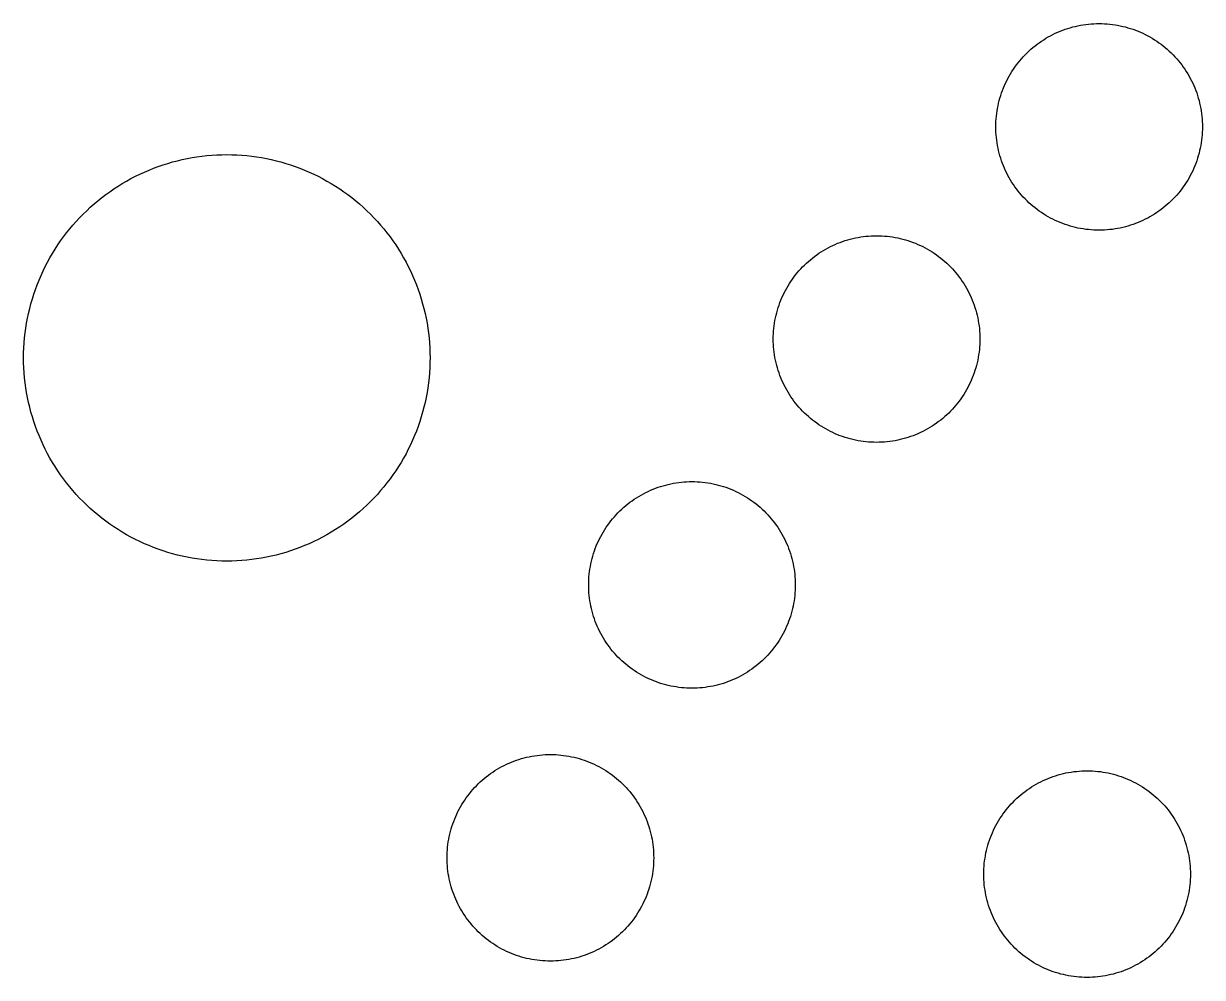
# Model space of a CAD drawing. Extents: x 6 to 66, y 0 to 129.
# Drawn here: x 33.06 to 50.47, y 27.57 to 41.65 of the extents above; entities that cross this region are included whole.
import ezdxf

# ---------------------------------------------------------------- set-up
doc = ezdxf.new("R2010")
doc.units = 0

msp = doc.modelspace()

# ---------------------------------------------------------------- linework, layer by layer
at = {"color": 34, "true_color": 0x008000}
for points in [[(47.41672, 40.12692, 0), (47.417228, 40.16629, 0), (47.418752, 40.205406, 0), (47.421292, 40.244522, 0), (47.424848, 40.283638, 0), (47.42942, 40.322754, 0), (47.435008, 40.361616, 0), (47.441358, 40.400224, 0), (47.448978, 40.438832, 0), (47.457614, 40.477186, 0), (47.467012, 40.515286, 0), (47.477426, 40.553132, 0), (47.488856, 40.590724, 0), (47.501302, 40.628062, 0), (47.514764, 40.664892, 0), (47.528988, 40.701468, 0), (47.544228, 40.737536, 0), (47.560484, 40.77335, 0), (47.577502, 40.808656, 0), (47.595536, 40.843708, 0), (47.614586, 40.877998, 0), (47.634398, 40.912034, 0), (47.654972, 40.945308, 0), (47.676562, 40.978328, 0), (47.698914, 41.010586, 0), (47.722028, 41.042336, 0), (47.745904, 41.073324, 0), (47.770796, 41.103804, 0), (47.796196, 41.133776, 0), (47.822612, 41.162732, 0), (47.849536, 41.19118, 0), (47.877476, 41.21912, 0), (47.905924, 41.246044, 0), (47.93488, 41.27246, 0), (47.964852, 41.29786, 0), (47.995332, 41.322752, 0), (48.02632, 41.346628, 0), (48.05807, 41.369742, 0), (48.090328, 41.392094, 0), (48.123348, 41.413684, 0), (48.156622, 41.434258, 0), (48.190658, 41.45407, 0), (48.224948, 41.47312, 0), (48.26, 41.491154, 0), (48.295306, 41.508172, 0), (48.33112, 41.524428, 0), (48.367188, 41.539668, 0), (48.403764, 41.553892, 0), (48.440594, 41.567354, 0), (48.477932, 41.5798, 0), (48.515524, 41.59123, 0), (48.55337, 41.601644, 0), (48.59147, 41.611042, 0), (48.629824, 41.619678, 0), (48.668432, 41.627298, 0), (48.70704, 41.633648, 0), (48.745902, 41.639236, 0), (48.785018, 41.643808, 0), (48.824134, 41.647364, 0), (48.86325, 41.649904, 0), (48.902366, 41.651428, 0), (48.941736, 41.651936, 0), (48.981106, 41.651428, 0), (49.020222, 41.649904, 0), (49.059338, 41.647364, 0), (49.098454, 41.643808, 0), (49.13757, 41.639236, 0), (49.176432, 41.633648, 0), (49.21504, 41.627298, 0), (49.253648, 41.619678, 0), (49.292002, 41.611042, 0), (49.330102, 41.601644, 0), (49.367948, 41.59123, 0), (49.40554, 41.5798, 0), (49.442878, 41.567354, 0), (49.479708, 41.553892, 0), (49.516284, 41.539668, 0), (49.552352, 41.524428, 0), (49.588166, 41.508172, 0), (49.623472, 41.491154, 0), (49.658524, 41.47312, 0), (49.692814, 41.45407, 0), (49.72685, 41.434258, 0), (49.760124, 41.413684, 0), (49.793144, 41.392094, 0), (49.825402, 41.369742, 0), (49.857152, 41.346628, 0), (49.88814, 41.322752, 0), (49.91862, 41.29786, 0), (49.948592, 41.27246, 0), (49.977548, 41.246044, 0), (50.005996, 41.21912, 0), (50.033936, 41.19118, 0), (50.06086, 41.162732, 0), (50.087276, 41.133776, 0), (50.112676, 41.103804, 0), (50.137568, 41.073324, 0), (50.161444, 41.042336, 0), (50.184558, 41.010586, 0), (50.20691, 40.978328, 0), (50.2285, 40.945308, 0), (50.249074, 40.912034, 0), (50.268886, 40.877998, 0), (50.287936, 40.843708, 0), (50.30597, 40.808656, 0), (50.322988, 40.77335, 0), (50.339244, 40.737536, 0), (50.354484, 40.701468, 0), (50.368708, 40.664892, 0), (50.38217, 40.628062, 0), (50.394616, 40.590724, 0), (50.406046, 40.553132, 0), (50.41646, 40.515286, 0), (50.425858, 40.477186, 0), (50.434494, 40.438832, 0), (50.442114, 40.400224, 0), (50.448464, 40.361616, 0), (50.454052, 40.322754, 0), (50.458624, 40.283638, 0), (50.46218, 40.244522, 0), (50.46472, 40.205406, 0), (50.466244, 40.16629, 0), (50.466752, 40.12692, 0), (50.466244, 40.08755, 0), (50.46472, 40.048434, 0), (50.46218, 40.009318, 0), (50.458624, 39.970202, 0), (50.454052, 39.931086, 0), (50.448464, 39.892224, 0), (50.442114, 39.853616, 0), (50.434494, 39.815008, 0), (50.425858, 39.776654, 0), (50.41646, 39.738554, 0), (50.406046, 39.700708, 0), (50.394616, 39.663116, 0), (50.38217, 39.625778, 0), (50.368708, 39.588948, 0), (50.354484, 39.552372, 0), (50.339244, 39.516304, 0), (50.322988, 39.48049, 0), (50.30597, 39.445184, 0), (50.287936, 39.410132, 0), (50.268886, 39.375842, 0), (50.249074, 39.341806, 0), (50.2285, 39.308532, 0), (50.20691, 39.275512, 0), (50.184558, 39.243254, 0), (50.161444, 39.211504, 0), (50.137568, 39.180516, 0), (50.112676, 39.150036, 0), (50.087276, 39.120064, 0), (50.06086, 39.091108, 0), (50.033936, 39.06266, 0), (50.005996, 39.03472, 0), (49.977548, 39.007796, 0), (49.948592, 38.98138, 0), (49.91862, 38.95598, 0), (49.88814, 38.931088, 0), (49.857152, 38.907212, 0), (49.825402, 38.884098, 0), (49.793144, 38.861746, 0), (49.760124, 38.840156, 0), (49.72685, 38.819582, 0), (49.692814, 38.79977, 0), (49.658524, 38.78072, 0), (49.623472, 38.762686, 0), (49.588166, 38.745668, 0), (49.552352, 38.729412, 0), (49.516284, 38.714172, 0), (49.479708, 38.699948, 0), (49.442878, 38.686486, 0), (49.40554, 38.67404, 0), (49.367948, 38.66261, 0), (49.330102, 38.652196, 0), (49.292002, 38.642798, 0), (49.253648, 38.634162, 0), (49.21504, 38.626542, 0), (49.176432, 38.620192, 0), (49.13757, 38.614604, 0), (49.098454, 38.610032, 0), (49.059338, 38.606476, 0), (49.020222, 38.603936, 0), (48.981106, 38.602412, 0), (48.941736, 38.601904, 0), (48.902366, 38.602412, 0), (48.86325, 38.603936, 0), (48.824134, 38.606476, 0), (48.785018, 38.610032, 0), (48.745902, 38.614604, 0), (48.70704, 38.620192, 0), (48.668432, 38.626542, 0), (48.629824, 38.634162, 0), (48.59147, 38.642798, 0), (48.55337, 38.652196, 0), (48.515524, 38.66261, 0), (48.477932, 38.67404, 0), (48.440594, 38.686486, 0), (48.403764, 38.699948, 0), (48.367188, 38.714172, 0), (48.33112, 38.729412, 0), (48.295306, 38.745668, 0), (48.26, 38.762686, 0), (48.224948, 38.78072, 0), (48.190658, 38.79977, 0), (48.156622, 38.819582, 0), (48.123348, 38.840156, 0), (48.090328, 38.861746, 0), (48.05807, 38.884098, 0), (48.02632, 38.907212, 0), (47.995332, 38.931088, 0), (47.964852, 38.95598, 0), (47.93488, 38.98138, 0), (47.905924, 39.007796, 0), (47.877476, 39.03472, 0), (47.849536, 39.06266, 0), (47.822612, 39.091108, 0), (47.796196, 39.120064, 0), (47.770796, 39.150036, 0), (47.745904, 39.180516, 0), (47.722028, 39.211504, 0), (47.698914, 39.243254, 0), (47.676562, 39.275512, 0), (47.654972, 39.308532, 0), (47.634398, 39.341806, 0), (47.614586, 39.375842, 0), (47.595536, 39.410132, 0), (47.577502, 39.445184, 0), (47.560484, 39.48049, 0), (47.544228, 39.516304, 0), (47.528988, 39.552372, 0), (47.514764, 39.588948, 0), (47.501302, 39.625778, 0), (47.488856, 39.663116, 0), (47.477426, 39.700708, 0), (47.467012, 39.738554, 0), (47.457614, 39.776654, 0), (47.448978, 39.815008, 0), (47.441358, 39.853616, 0), (47.435008, 39.892224, 0), (47.42942, 39.931086, 0), (47.424848, 39.970202, 0), (47.421292, 40.009318, 0), (47.418752, 40.048434, 0), (47.417228, 40.08755, 0), (47.41672, 40.12692, 0)], [(33.063942, 36.717478, 0), (33.064958, 36.791138, 0), (33.067498, 36.864798, 0), (33.07207, 36.938204, 0), (33.07842, 37.01161, 0), (33.086548, 37.084762, 0), (33.096454, 37.15766, 0), (33.108138, 37.230304, 0), (33.1216, 37.302694, 0), (33.13684, 37.37483, 0), (33.153858, 37.446458, 0), (33.172654, 37.517578, 0), (33.193228, 37.588444, 0), (33.215326, 37.658548, 0), (33.239202, 37.728144, 0), (33.264856, 37.797232, 0), (33.292288, 37.865558, 0), (33.321244, 37.933122, 0), (33.351978, 38.000178, 0), (33.384236, 38.066218, 0), (33.418272, 38.13175, 0), (33.453578, 38.196266, 0), (33.490662, 38.259766, 0), (33.52927, 38.322504, 0), (33.569656, 38.384226, 0), (33.611312, 38.444932, 0), (33.654238, 38.504622, 0), (33.698942, 38.563296, 0), (33.744916, 38.6207, 0), (33.792414, 38.677088, 0), (33.841182, 38.732206, 0), (33.89122, 38.786054, 0), (33.942528, 38.838886, 0), (33.99536, 38.890194, 0), (34.049208, 38.940232, 0), (34.104326, 38.989, 0), (34.160714, 39.036498, 0), (34.218118, 39.082472, 0), (34.276792, 39.127176, 0), (34.336482, 39.170102, 0), (34.397188, 39.211758, 0), (34.45891, 39.252144, 0), (34.521648, 39.290752, 0), (34.585148, 39.327836, 0), (34.649664, 39.363142, 0), (34.715196, 39.397178, 0), (34.781236, 39.429436, 0), (34.848292, 39.46017, 0), (34.915856, 39.489126, 0), (34.984182, 39.516558, 0), (35.05327, 39.542212, 0), (35.122866, 39.566088, 0), (35.19297, 39.588186, 0), (35.263836, 39.60876, 0), (35.334956, 39.627556, 0), (35.406584, 39.644574, 0), (35.47872, 39.659814, 0), (35.55111, 39.673276, 0), (35.623754, 39.68496, 0), (35.696652, 39.694866, 0), (35.769804, 39.702994, 0), (35.84321, 39.709344, 0), (35.916616, 39.713916, 0), (35.990276, 39.716456, 0), (36.063936, 39.717472, 0), (36.137596, 39.716456, 0), (36.211256, 39.713916, 0), (36.284662, 39.709344, 0), (36.358068, 39.702994, 0), (36.43122, 39.694866, 0), (36.504118, 39.68496, 0), (36.576762, 39.673276, 0), (36.649152, 39.659814, 0), (36.721288, 39.644574, 0), (36.792916, 39.627556, 0), (36.864036, 39.60876, 0), (36.934902, 39.588186, 0), (37.005006, 39.566088, 0), (37.074602, 39.542212, 0), (37.14369, 39.516558, 0), (37.212016, 39.489126, 0), (37.27958, 39.46017, 0), (37.346636, 39.429436, 0), (37.412676, 39.397178, 0), (37.478208, 39.363142, 0), (37.542724, 39.327836, 0), (37.606224, 39.290752, 0), (37.668962, 39.252144, 0), (37.730684, 39.211758, 0), (37.79139, 39.170102, 0), (37.85108, 39.127176, 0), (37.909754, 39.082472, 0), (37.967158, 39.036498, 0), (38.023546, 38.989, 0), (38.078664, 38.940232, 0), (38.132512, 38.890194, 0), (38.185344, 38.838886, 0), (38.236652, 38.786054, 0), (38.28669, 38.732206, 0), (38.335458, 38.677088, 0), (38.382956, 38.6207, 0), (38.42893, 38.563296, 0), (38.473634, 38.504622, 0), (38.51656, 38.444932, 0), (38.558216, 38.384226, 0), (38.598602, 38.322504, 0), (38.63721, 38.259766, 0), (38.674294, 38.196266, 0), (38.7096, 38.13175, 0), (38.743636, 38.066218, 0), (38.775894, 38.000178, 0), (38.806628, 37.933122, 0), (38.835584, 37.865558, 0), (38.863016, 37.797232, 0), (38.88867, 37.728144, 0), (38.912546, 37.658548, 0), (38.934644, 37.588444, 0), (38.955218, 37.517578, 0), (38.974014, 37.446458, 0), (38.991032, 37.37483, 0), (39.006272, 37.302694, 0), (39.019734, 37.230304, 0), (39.031418, 37.15766, 0), (39.041324, 37.084762, 0), (39.049452, 37.01161, 0), (39.055802, 36.938204, 0), (39.060374, 36.864798, 0), (39.062914, 36.791138, 0), (39.06393, 36.717478, 0), (39.062914, 36.643818, 0), (39.060374, 36.570158, 0), (39.055802, 36.496752, 0), (39.049452, 36.423346, 0), (39.041324, 36.350194, 0), (39.031418, 36.277296, 0), (39.019734, 36.204652, 0), (39.006272, 36.132262, 0), (38.991032, 36.060126, 0), (38.974014, 35.988498, 0), (38.955218, 35.917378, 0), (38.934644, 35.846512, 0), (38.912546, 35.776408, 0), (38.88867, 35.706812, 0), (38.863016, 35.637724, 0), (38.835584, 35.569398, 0), (38.806628, 35.501834, 0), (38.775894, 35.434778, 0), (38.743636, 35.368738, 0), (38.7096, 35.303206, 0), (38.674294, 35.23869, 0), (38.63721, 35.17519, 0), (38.598602, 35.112452, 0), (38.558216, 35.05073, 0), (38.51656, 34.990024, 0), (38.473634, 34.930334, 0), (38.42893, 34.87166, 0), (38.382956, 34.814256, 0), (38.335458, 34.757868, 0), (38.28669, 34.70275, 0), (38.236652, 34.648902, 0), (38.185344, 34.59607, 0), (38.132512, 34.544762, 0), (38.078664, 34.494724, 0), (38.023546, 34.445956, 0), (37.967158, 34.398458, 0), (37.909754, 34.352484, 0), (37.85108, 34.30778, 0), (37.79139, 34.264854, 0), (37.730684, 34.223198, 0), (37.668962, 34.182812, 0), (37.606224, 34.144204, 0), (37.542724, 34.10712, 0), (37.478208, 34.071814, 0), (37.412676, 34.037778, 0), (37.346636, 34.00552, 0), (37.27958, 33.974786, 0), (37.212016, 33.94583, 0), (37.14369, 33.918398, 0), (37.074602, 33.892744, 0), (37.005006, 33.868868, 0), (36.934902, 33.84677, 0), (36.864036, 33.826196, 0), (36.792916, 33.8074, 0), (36.721288, 33.790382, 0), (36.649152, 33.775142, 0), (36.576762, 33.76168, 0), (36.504118, 33.749996, 0), (36.43122, 33.74009, 0), (36.358068, 33.731962, 0), (36.284662, 33.725612, 0), (36.211256, 33.72104, 0), (36.137596, 33.7185, 0), (36.063936, 33.717484, 0), (35.990276, 33.7185, 0), (35.916616, 33.72104, 0), (35.84321, 33.725612, 0), (35.769804, 33.731962, 0), (35.696652, 33.74009, 0), (35.623754, 33.749996, 0), (35.55111, 33.76168, 0), (35.47872, 33.775142, 0), (35.406584, 33.790382, 0), (35.334956, 33.8074, 0), (35.263836, 33.826196, 0), (35.19297, 33.84677, 0), (35.122866, 33.868868, 0), (35.05327, 33.892744, 0), (34.984182, 33.918398, 0), (34.915856, 33.94583, 0), (34.848292, 33.974786, 0), (34.781236, 34.00552, 0), (34.715196, 34.037778, 0), (34.649664, 34.071814, 0), (34.585148, 34.10712, 0), (34.521648, 34.144204, 0), (34.45891, 34.182812, 0), (34.397188, 34.223198, 0), (34.336482, 34.264854, 0), (34.276792, 34.30778, 0), (34.218118, 34.352484, 0), (34.160714, 34.398458, 0), (34.104326, 34.445956, 0), (34.049208, 34.494724, 0), (33.99536, 34.544762, 0), (33.942528, 34.59607, 0), (33.89122, 34.648902, 0), (33.841182, 34.70275, 0), (33.792414, 34.757868, 0), (33.744916, 34.814256, 0), (33.698942, 34.87166, 0), (33.654238, 34.930334, 0), (33.611312, 34.990024, 0), (33.569656, 35.05073, 0), (33.52927, 35.112452, 0), (33.490662, 35.17519, 0), (33.453578, 35.23869, 0), (33.418272, 35.303206, 0), (33.384236, 35.368738, 0), (33.351978, 35.434778, 0), (33.321244, 35.501834, 0), (33.292288, 35.569398, 0), (33.264856, 35.637724, 0), (33.239202, 35.706812, 0), (33.215326, 35.776408, 0), (33.193228, 35.846512, 0), (33.172654, 35.917378, 0), (33.153858, 35.988498, 0), (33.13684, 36.060126, 0), (33.1216, 36.132262, 0), (33.108138, 36.204652, 0), (33.096454, 36.277296, 0), (33.086548, 36.350194, 0), (33.07842, 36.423346, 0), (33.07207, 36.496752, 0), (33.067498, 36.570158, 0), (33.064958, 36.643818, 0), (33.063942, 36.717478, 0)], [(44.131484, 36.995608, 0), (44.131992, 37.034978, 0), (44.133516, 37.074094, 0), (44.136056, 37.11321, 0), (44.139612, 37.152326, 0), (44.144184, 37.191442, 0), (44.149772, 37.230304, 0), (44.156122, 37.268912, 0), (44.163742, 37.30752, 0), (44.172378, 37.345874, 0), (44.181776, 37.383974, 0), (44.19219, 37.42182, 0), (44.20362, 37.459412, 0), (44.216066, 37.49675, 0), (44.229528, 37.53358, 0), (44.243752, 37.570156, 0), (44.258992, 37.606224, 0), (44.275248, 37.642038, 0), (44.292266, 37.677344, 0), (44.3103, 37.712396, 0), (44.32935, 37.746686, 0), (44.349162, 37.780722, 0), (44.369736, 37.813996, 0), (44.391326, 37.847016, 0), (44.413678, 37.879274, 0), (44.436792, 37.911024, 0), (44.460668, 37.942012, 0), (44.48556, 37.972492, 0), (44.51096, 38.002464, 0), (44.537376, 38.03142, 0), (44.5643, 38.059868, 0), (44.59224, 38.087808, 0), (44.620688, 38.114732, 0), (44.649644, 38.141148, 0), (44.679616, 38.166548, 0), (44.710096, 38.19144, 0), (44.741084, 38.215316, 0), (44.772834, 38.23843, 0), (44.805092, 38.260782, 0), (44.838112, 38.282372, 0), (44.871386, 38.302946, 0), (44.905422, 38.322758, 0), (44.939712, 38.341808, 0), (44.974764, 38.359842, 0), (45.01007, 38.37686, 0), (45.045884, 38.393116, 0), (45.081952, 38.408356, 0), (45.118528, 38.42258, 0), (45.155358, 38.436042, 0), (45.192696, 38.448488, 0), (45.230288, 38.459918, 0), (45.268134, 38.470332, 0), (45.306234, 38.47973, 0), (45.344588, 38.488366, 0), (45.383196, 38.495986, 0), (45.421804, 38.502336, 0), (45.460666, 38.507924, 0), (45.499782, 38.512496, 0), (45.538898, 38.516052, 0), (45.578014, 38.518592, 0), (45.61713, 38.520116, 0), (45.6565, 38.520624, 0), (45.69587, 38.520116, 0), (45.734986, 38.518592, 0), (45.774102, 38.516052, 0), (45.813218, 38.512496, 0), (45.852334, 38.507924, 0), (45.891196, 38.502336, 0), (45.929804, 38.495986, 0), (45.968412, 38.488366, 0), (46.006766, 38.47973, 0), (46.044866, 38.470332, 0), (46.082712, 38.459918, 0), (46.120304, 38.448488, 0), (46.157642, 38.436042, 0), (46.194472, 38.42258, 0), (46.231048, 38.408356, 0), (46.267116, 38.393116, 0), (46.30293, 38.37686, 0), (46.338236, 38.359842, 0), (46.373288, 38.341808, 0), (46.407578, 38.322758, 0), (46.441614, 38.302946, 0), (46.474888, 38.282372, 0), (46.507908, 38.260782, 0), (46.540166, 38.23843, 0), (46.571916, 38.215316, 0), (46.602904, 38.19144, 0), (46.633384, 38.166548, 0), (46.663356, 38.141148, 0), (46.692312, 38.114732, 0), (46.72076, 38.087808, 0), (46.7487, 38.059868, 0), (46.775624, 38.03142, 0), (46.80204, 38.002464, 0), (46.82744, 37.972492, 0), (46.852332, 37.942012, 0), (46.876208, 37.911024, 0), (46.899322, 37.879274, 0), (46.921674, 37.847016, 0), (46.943264, 37.813996, 0), (46.963838, 37.780722, 0), (46.98365, 37.746686, 0), (47.0027, 37.712396, 0), (47.020734, 37.677344, 0), (47.037752, 37.642038, 0), (47.054008, 37.606224, 0), (47.069248, 37.570156, 0), (47.083472, 37.53358, 0), (47.096934, 37.49675, 0), (47.10938, 37.459412, 0), (47.12081, 37.42182, 0), (47.131224, 37.383974, 0), (47.140622, 37.345874, 0), (47.149258, 37.30752, 0), (47.156878, 37.268912, 0), (47.163228, 37.230304, 0), (47.168816, 37.191442, 0), (47.173388, 37.152326, 0), (47.176944, 37.11321, 0), (47.179484, 37.074094, 0), (47.181008, 37.034978, 0), (47.181516, 36.995608, 0), (47.181008, 36.956238, 0), (47.179484, 36.917122, 0), (47.176944, 36.878006, 0), (47.173388, 36.83889, 0), (47.168816, 36.799774, 0), (47.163228, 36.760912, 0), (47.156878, 36.722304, 0), (47.149258, 36.683696, 0), (47.140622, 36.645342, 0), (47.131224, 36.607242, 0), (47.12081, 36.569396, 0), (47.10938, 36.531804, 0), (47.096934, 36.494466, 0), (47.083472, 36.457636, 0), (47.069248, 36.42106, 0), (47.054008, 36.384992, 0), (47.037752, 36.349178, 0), (47.020734, 36.313872, 0), (47.0027, 36.27882, 0), (46.98365, 36.24453, 0), (46.963838, 36.210494, 0), (46.943264, 36.17722, 0), (46.921674, 36.1442, 0), (46.899322, 36.111942, 0), (46.876208, 36.080192, 0), (46.852332, 36.049204, 0), (46.82744, 36.018724, 0), (46.80204, 35.988752, 0), (46.775624, 35.959796, 0), (46.7487, 35.931348, 0), (46.72076, 35.903408, 0), (46.692312, 35.876484, 0), (46.663356, 35.850068, 0), (46.633384, 35.824668, 0), (46.602904, 35.799776, 0), (46.571916, 35.7759, 0), (46.540166, 35.752786, 0), (46.507908, 35.730434, 0), (46.474888, 35.708844, 0), (46.441614, 35.68827, 0), (46.407578, 35.668458, 0), (46.373288, 35.649408, 0), (46.338236, 35.631374, 0), (46.30293, 35.614356, 0), (46.267116, 35.5981, 0), (46.231048, 35.58286, 0), (46.194472, 35.568636, 0), (46.157642, 35.555174, 0), (46.120304, 35.542728, 0), (46.082712, 35.531298, 0), (46.044866, 35.520884, 0), (46.006766, 35.511486, 0), (45.968412, 35.50285, 0), (45.929804, 35.49523, 0), (45.891196, 35.48888, 0), (45.852334, 35.483292, 0), (45.813218, 35.47872, 0), (45.774102, 35.475164, 0), (45.734986, 35.472624, 0), (45.69587, 35.4711, 0), (45.6565, 35.470592, 0), (45.61713, 35.4711, 0), (45.578014, 35.472624, 0), (45.538898, 35.475164, 0), (45.499782, 35.47872, 0), (45.460666, 35.483292, 0), (45.421804, 35.48888, 0), (45.383196, 35.49523, 0), (45.344588, 35.50285, 0), (45.306234, 35.511486, 0), (45.268134, 35.520884, 0), (45.230288, 35.531298, 0), (45.192696, 35.542728, 0), (45.155358, 35.555174, 0), (45.118528, 35.568636, 0), (45.081952, 35.58286, 0), (45.045884, 35.5981, 0), (45.01007, 35.614356, 0), (44.974764, 35.631374, 0), (44.939712, 35.649408, 0), (44.905422, 35.668458, 0), (44.871386, 35.68827, 0), (44.838112, 35.708844, 0), (44.805092, 35.730434, 0), (44.772834, 35.752786, 0), (44.741084, 35.7759, 0), (44.710096, 35.799776, 0), (44.679616, 35.824668, 0), (44.649644, 35.850068, 0), (44.620688, 35.876484, 0), (44.59224, 35.903408, 0), (44.5643, 35.931348, 0), (44.537376, 35.959796, 0), (44.51096, 35.988752, 0), (44.48556, 36.018724, 0), (44.460668, 36.049204, 0), (44.436792, 36.080192, 0), (44.413678, 36.111942, 0), (44.391326, 36.1442, 0), (44.369736, 36.17722, 0), (44.349162, 36.210494, 0), (44.32935, 36.24453, 0), (44.3103, 36.27882, 0), (44.292266, 36.313872, 0), (44.275248, 36.349178, 0), (44.258992, 36.384992, 0), (44.243752, 36.42106, 0), (44.229528, 36.457636, 0), (44.216066, 36.494466, 0), (44.20362, 36.531804, 0), (44.19219, 36.569396, 0), (44.181776, 36.607242, 0), (44.172378, 36.645342, 0), (44.163742, 36.683696, 0), (44.156122, 36.722304, 0), (44.149772, 36.760912, 0), (44.144184, 36.799774, 0), (44.139612, 36.83889, 0), (44.136056, 36.878006, 0), (44.133516, 36.917122, 0), (44.131992, 36.956238, 0), (44.131484, 36.995608, 0)], [(41.406318, 33.366202, 0), (41.406826, 33.405572, 0), (41.40835, 33.444688, 0), (41.41089, 33.483804, 0), (41.414446, 33.52292, 0), (41.419018, 33.562036, 0), (41.424606, 33.600898, 0), (41.430956, 33.639506, 0), (41.438576, 33.678114, 0), (41.447212, 33.716468, 0), (41.45661, 33.754568, 0), (41.467024, 33.792414, 0), (41.478454, 33.830006, 0), (41.4909, 33.867344, 0), (41.504362, 33.904174, 0), (41.518586, 33.94075, 0), (41.533826, 33.976818, 0), (41.550082, 34.012632, 0), (41.5671, 34.047938, 0), (41.585134, 34.08299, 0), (41.604184, 34.11728, 0), (41.623996, 34.151316, 0), (41.64457, 34.18459, 0), (41.66616, 34.21761, 0), (41.688512, 34.249868, 0), (41.711626, 34.281618, 0), (41.735502, 34.312606, 0), (41.760394, 34.343086, 0), (41.785794, 34.373058, 0), (41.81221, 34.402014, 0), (41.839134, 34.430462, 0), (41.867074, 34.458402, 0), (41.895522, 34.485326, 0), (41.924478, 34.511742, 0), (41.95445, 34.537142, 0), (41.98493, 34.562034, 0), (42.015918, 34.58591, 0), (42.047668, 34.609024, 0), (42.079926, 34.631376, 0), (42.112946, 34.652966, 0), (42.14622, 34.67354, 0), (42.180256, 34.693352, 0), (42.214546, 34.712402, 0), (42.249598, 34.730436, 0), (42.284904, 34.747454, 0), (42.320718, 34.76371, 0), (42.356786, 34.77895, 0), (42.393362, 34.793174, 0), (42.430192, 34.806636, 0), (42.46753, 34.819082, 0), (42.505122, 34.830512, 0), (42.542968, 34.840926, 0), (42.581068, 34.850324, 0), (42.619422, 34.85896, 0), (42.65803, 34.86658, 0), (42.696638, 34.87293, 0), (42.7355, 34.878518, 0), (42.774616, 34.88309, 0), (42.813732, 34.886646, 0), (42.852848, 34.889186, 0), (42.891964, 34.89071, 0), (42.931334, 34.891218, 0), (42.970704, 34.89071, 0), (43.00982, 34.889186, 0), (43.048936, 34.886646, 0), (43.088052, 34.88309, 0), (43.127168, 34.878518, 0), (43.16603, 34.87293, 0), (43.204638, 34.86658, 0), (43.243246, 34.85896, 0), (43.2816, 34.850324, 0), (43.3197, 34.840926, 0), (43.357546, 34.830512, 0), (43.395138, 34.819082, 0), (43.432476, 34.806636, 0), (43.469306, 34.793174, 0), (43.505882, 34.77895, 0), (43.54195, 34.76371, 0), (43.577764, 34.747454, 0), (43.61307, 34.730436, 0), (43.648122, 34.712402, 0), (43.682412, 34.693352, 0), (43.716448, 34.67354, 0), (43.749722, 34.652966, 0), (43.782742, 34.631376, 0), (43.815, 34.609024, 0), (43.84675, 34.58591, 0), (43.877738, 34.562034, 0), (43.908218, 34.537142, 0), (43.93819, 34.511742, 0), (43.967146, 34.485326, 0), (43.995594, 34.458402, 0), (44.023534, 34.430462, 0), (44.050458, 34.402014, 0), (44.076874, 34.373058, 0), (44.102274, 34.343086, 0), (44.127166, 34.312606, 0), (44.151042, 34.281618, 0), (44.174156, 34.249868, 0), (44.196508, 34.21761, 0), (44.218098, 34.18459, 0), (44.238672, 34.151316, 0), (44.258484, 34.11728, 0), (44.277534, 34.08299, 0), (44.295568, 34.047938, 0), (44.312586, 34.012632, 0), (44.328842, 33.976818, 0), (44.344082, 33.94075, 0), (44.358306, 33.904174, 0), (44.371768, 33.867344, 0), (44.384214, 33.830006, 0), (44.395644, 33.792414, 0), (44.406058, 33.754568, 0), (44.415456, 33.716468, 0), (44.424092, 33.678114, 0), (44.431712, 33.639506, 0), (44.438062, 33.600898, 0), (44.44365, 33.562036, 0), (44.448222, 33.52292, 0), (44.451778, 33.483804, 0), (44.454318, 33.444688, 0), (44.455842, 33.405572, 0), (44.45635, 33.366202, 0), (44.455842, 33.326832, 0), (44.454318, 33.287716, 0), (44.451778, 33.2486, 0), (44.448222, 33.209484, 0), (44.44365, 33.170368, 0), (44.438062, 33.131506, 0), (44.431712, 33.092898, 0), (44.424092, 33.05429, 0), (44.415456, 33.015936, 0), (44.406058, 32.977836, 0), (44.395644, 32.93999, 0), (44.384214, 32.902398, 0), (44.371768, 32.86506, 0), (44.358306, 32.82823, 0), (44.344082, 32.791654, 0), (44.328842, 32.755586, 0), (44.312586, 32.719772, 0), (44.295568, 32.684466, 0), (44.277534, 32.649414, 0), (44.258484, 32.615124, 0), (44.238672, 32.581088, 0), (44.218098, 32.547814, 0), (44.196508, 32.514794, 0), (44.174156, 32.482536, 0), (44.151042, 32.450786, 0), (44.127166, 32.419798, 0), (44.102274, 32.389318, 0), (44.076874, 32.359346, 0), (44.050458, 32.33039, 0), (44.023534, 32.301942, 0), (43.995594, 32.274002, 0), (43.967146, 32.247078, 0), (43.93819, 32.220662, 0), (43.908218, 32.195262, 0), (43.877738, 32.17037, 0), (43.84675, 32.146494, 0), (43.815, 32.12338, 0), (43.782742, 32.101028, 0), (43.749722, 32.079438, 0), (43.716448, 32.058864, 0), (43.682412, 32.039052, 0), (43.648122, 32.020002, 0), (43.61307, 32.001968, 0), (43.577764, 31.98495, 0), (43.54195, 31.968694, 0), (43.505882, 31.953454, 0), (43.469306, 31.93923, 0), (43.432476, 31.925768, 0), (43.395138, 31.913322, 0), (43.357546, 31.901892, 0), (43.3197, 31.891478, 0), (43.2816, 31.88208, 0), (43.243246, 31.873444, 0), (43.204638, 31.865824, 0), (43.16603, 31.859474, 0), (43.127168, 31.853886, 0), (43.088052, 31.849314, 0), (43.048936, 31.845758, 0), (43.00982, 31.843218, 0), (42.970704, 31.841694, 0), (42.931334, 31.841186, 0), (42.891964, 31.841694, 0), (42.852848, 31.843218, 0), (42.813732, 31.845758, 0), (42.774616, 31.849314, 0), (42.7355, 31.853886, 0), (42.696638, 31.859474, 0), (42.65803, 31.865824, 0), (42.619422, 31.873444, 0), (42.581068, 31.88208, 0), (42.542968, 31.891478, 0), (42.505122, 31.901892, 0), (42.46753, 31.913322, 0), (42.430192, 31.925768, 0), (42.393362, 31.93923, 0), (42.356786, 31.953454, 0), (42.320718, 31.968694, 0), (42.284904, 31.98495, 0), (42.249598, 32.001968, 0), (42.214546, 32.020002, 0), (42.180256, 32.039052, 0), (42.14622, 32.058864, 0), (42.112946, 32.079438, 0), (42.079926, 32.101028, 0), (42.047668, 32.12338, 0), (42.015918, 32.146494, 0), (41.98493, 32.17037, 0), (41.95445, 32.195262, 0), (41.924478, 32.220662, 0), (41.895522, 32.247078, 0), (41.867074, 32.274002, 0), (41.839134, 32.301942, 0), (41.81221, 32.33039, 0), (41.785794, 32.359346, 0), (41.760394, 32.389318, 0), (41.735502, 32.419798, 0), (41.711626, 32.450786, 0), (41.688512, 32.482536, 0), (41.66616, 32.514794, 0), (41.64457, 32.547814, 0), (41.623996, 32.581088, 0), (41.604184, 32.615124, 0), (41.585134, 32.649414, 0), (41.5671, 32.684466, 0), (41.550082, 32.719772, 0), (41.533826, 32.755586, 0), (41.518586, 32.791654, 0), (41.504362, 32.82823, 0), (41.4909, 32.86506, 0), (41.478454, 32.902398, 0), (41.467024, 32.93999, 0), (41.45661, 32.977836, 0), (41.447212, 33.015936, 0), (41.438576, 33.05429, 0), (41.430956, 33.092898, 0), (41.424606, 33.131506, 0), (41.419018, 33.170368, 0), (41.414446, 33.209484, 0), (41.41089, 33.2486, 0), (41.40835, 33.287716, 0), (41.406826, 33.326832, 0), (41.406318, 33.366202, 0)], [(39.315898, 29.338016, 0), (39.316406, 29.377386, 0), (39.31793, 29.416502, 0), (39.32047, 29.455618, 0), (39.324026, 29.494734, 0), (39.328598, 29.53385, 0), (39.334186, 29.572712, 0), (39.340536, 29.61132, 0), (39.348156, 29.649928, 0), (39.356792, 29.688282, 0), (39.36619, 29.726382, 0), (39.376604, 29.764228, 0), (39.388034, 29.80182, 0), (39.40048, 29.839158, 0), (39.413942, 29.875988, 0), (39.428166, 29.912564, 0), (39.443406, 29.948632, 0), (39.459662, 29.984446, 0), (39.47668, 30.019752, 0), (39.494714, 30.054804, 0), (39.513764, 30.089094, 0), (39.533576, 30.12313, 0), (39.55415, 30.156404, 0), (39.57574, 30.189424, 0), (39.598092, 30.221682, 0), (39.621206, 30.253432, 0), (39.645082, 30.28442, 0), (39.669974, 30.3149, 0), (39.695374, 30.344872, 0), (39.72179, 30.373828, 0), (39.748714, 30.402276, 0), (39.776654, 30.430216, 0), (39.805102, 30.45714, 0), (39.834058, 30.483556, 0), (39.86403, 30.508956, 0), (39.89451, 30.533848, 0), (39.925498, 30.557724, 0), (39.957248, 30.580838, 0), (39.989506, 30.60319, 0), (40.022526, 30.62478, 0), (40.0558, 30.645354, 0), (40.089836, 30.665166, 0), (40.124126, 30.684216, 0), (40.159178, 30.70225, 0), (40.194484, 30.719268, 0), (40.230298, 30.735524, 0), (40.266366, 30.750764, 0), (40.302942, 30.764988, 0), (40.339772, 30.77845, 0), (40.37711, 30.790896, 0), (40.414702, 30.802326, 0), (40.452548, 30.81274, 0), (40.490648, 30.822138, 0), (40.529002, 30.830774, 0), (40.56761, 30.838394, 0), (40.606218, 30.844744, 0), (40.64508, 30.850332, 0), (40.684196, 30.854904, 0), (40.723312, 30.85846, 0), (40.762428, 30.861, 0), (40.801544, 30.862524, 0), (40.840914, 30.863032, 0), (40.880284, 30.862524, 0), (40.9194, 30.861, 0), (40.958516, 30.85846, 0), (40.997632, 30.854904, 0), (41.036748, 30.850332, 0), (41.07561, 30.844744, 0), (41.114218, 30.838394, 0), (41.152826, 30.830774, 0), (41.19118, 30.822138, 0), (41.22928, 30.81274, 0), (41.267126, 30.802326, 0), (41.304718, 30.790896, 0), (41.342056, 30.77845, 0), (41.378886, 30.764988, 0), (41.415462, 30.750764, 0), (41.45153, 30.735524, 0), (41.487344, 30.719268, 0), (41.52265, 30.70225, 0), (41.557702, 30.684216, 0), (41.591992, 30.665166, 0), (41.626028, 30.645354, 0), (41.659302, 30.62478, 0), (41.692322, 30.60319, 0), (41.72458, 30.580838, 0), (41.75633, 30.557724, 0), (41.787318, 30.533848, 0), (41.817798, 30.508956, 0), (41.84777, 30.483556, 0), (41.876726, 30.45714, 0), (41.905174, 30.430216, 0), (41.933114, 30.402276, 0), (41.960038, 30.373828, 0), (41.986454, 30.344872, 0), (42.011854, 30.3149, 0), (42.036746, 30.28442, 0), (42.060622, 30.253432, 0), (42.083736, 30.221682, 0), (42.106088, 30.189424, 0), (42.127678, 30.156404, 0), (42.148252, 30.12313, 0), (42.168064, 30.089094, 0), (42.187114, 30.054804, 0), (42.205148, 30.019752, 0), (42.222166, 29.984446, 0), (42.238422, 29.948632, 0), (42.253662, 29.912564, 0), (42.267886, 29.875988, 0), (42.281348, 29.839158, 0), (42.293794, 29.80182, 0), (42.305224, 29.764228, 0), (42.315638, 29.726382, 0), (42.325036, 29.688282, 0), (42.333672, 29.649928, 0), (42.341292, 29.61132, 0), (42.347642, 29.572712, 0), (42.35323, 29.53385, 0), (42.357802, 29.494734, 0), (42.361358, 29.455618, 0), (42.363898, 29.416502, 0), (42.365422, 29.377386, 0), (42.36593, 29.338016, 0), (42.365422, 29.298646, 0), (42.363898, 29.25953, 0), (42.361358, 29.220414, 0), (42.357802, 29.181298, 0), (42.35323, 29.142182, 0), (42.347642, 29.10332, 0), (42.341292, 29.064712, 0), (42.333672, 29.026104, 0), (42.325036, 28.98775, 0), (42.315638, 28.94965, 0), (42.305224, 28.911804, 0), (42.293794, 28.874212, 0), (42.281348, 28.836874, 0), (42.267886, 28.800044, 0), (42.253662, 28.763468, 0), (42.238422, 28.7274, 0), (42.222166, 28.691586, 0), (42.205148, 28.65628, 0), (42.187114, 28.621228, 0), (42.168064, 28.586938, 0), (42.148252, 28.552902, 0), (42.127678, 28.519628, 0), (42.106088, 28.486608, 0), (42.083736, 28.45435, 0), (42.060622, 28.4226, 0), (42.036746, 28.391612, 0), (42.011854, 28.361132, 0), (41.986454, 28.33116, 0), (41.960038, 28.302204, 0), (41.933114, 28.273756, 0), (41.905174, 28.245816, 0), (41.876726, 28.218892, 0), (41.84777, 28.192476, 0), (41.817798, 28.167076, 0), (41.787318, 28.142184, 0), (41.75633, 28.118308, 0), (41.72458, 28.095194, 0), (41.692322, 28.072842, 0), (41.659302, 28.051252, 0), (41.626028, 28.030678, 0), (41.591992, 28.010866, 0), (41.557702, 27.991816, 0), (41.52265, 27.973782, 0), (41.487344, 27.956764, 0), (41.45153, 27.940508, 0), (41.415462, 27.925268, 0), (41.378886, 27.911044, 0), (41.342056, 27.897582, 0), (41.304718, 27.885136, 0), (41.267126, 27.873706, 0), (41.22928, 27.863292, 0), (41.19118, 27.853894, 0), (41.152826, 27.845258, 0), (41.114218, 27.837638, 0), (41.07561, 27.831288, 0), (41.036748, 27.8257, 0), (40.997632, 27.821128, 0), (40.958516, 27.817572, 0), (40.9194, 27.815032, 0), (40.880284, 27.813508, 0), (40.840914, 27.813, 0), (40.801544, 27.813508, 0), (40.762428, 27.815032, 0), (40.723312, 27.817572, 0), (40.684196, 27.821128, 0), (40.64508, 27.8257, 0), (40.606218, 27.831288, 0), (40.56761, 27.837638, 0), (40.529002, 27.845258, 0), (40.490648, 27.853894, 0), (40.452548, 27.863292, 0), (40.414702, 27.873706, 0), (40.37711, 27.885136, 0), (40.339772, 27.897582, 0), (40.302942, 27.911044, 0), (40.266366, 27.925268, 0), (40.230298, 27.940508, 0), (40.194484, 27.956764, 0), (40.159178, 27.973782, 0), (40.124126, 27.991816, 0), (40.089836, 28.010866, 0), (40.0558, 28.030678, 0), (40.022526, 28.051252, 0), (39.989506, 28.072842, 0), (39.957248, 28.095194, 0), (39.925498, 28.118308, 0), (39.89451, 28.142184, 0), (39.86403, 28.167076, 0), (39.834058, 28.192476, 0), (39.805102, 28.218892, 0), (39.776654, 28.245816, 0), (39.748714, 28.273756, 0), (39.72179, 28.302204, 0), (39.695374, 28.33116, 0), (39.669974, 28.361132, 0), (39.645082, 28.391612, 0), (39.621206, 28.4226, 0), (39.598092, 28.45435, 0), (39.57574, 28.486608, 0), (39.55415, 28.519628, 0), (39.533576, 28.552902, 0), (39.513764, 28.586938, 0), (39.494714, 28.621228, 0), (39.47668, 28.65628, 0), (39.459662, 28.691586, 0), (39.443406, 28.7274, 0), (39.428166, 28.763468, 0), (39.413942, 28.800044, 0), (39.40048, 28.836874, 0), (39.388034, 28.874212, 0), (39.376604, 28.911804, 0), (39.36619, 28.94965, 0), (39.356792, 28.98775, 0), (39.348156, 29.026104, 0), (39.340536, 29.064712, 0), (39.334186, 29.10332, 0), (39.328598, 29.142182, 0), (39.324026, 29.181298, 0), (39.32047, 29.220414, 0), (39.31793, 29.25953, 0), (39.316406, 29.298646, 0), (39.315898, 29.338016, 0)], [(47.23892, 29.097478, 0), (47.239428, 29.136848, 0), (47.240952, 29.175964, 0), (47.243492, 29.21508, 0), (47.247048, 29.254196, 0), (47.25162, 29.293312, 0), (47.257208, 29.332174, 0), (47.263558, 29.370782, 0), (47.271178, 29.40939, 0), (47.279814, 29.447744, 0), (47.289212, 29.485844, 0), (47.299626, 29.52369, 0), (47.311056, 29.561282, 0), (47.323502, 29.59862, 0), (47.336964, 29.63545, 0), (47.351188, 29.672026, 0), (47.366428, 29.708094, 0), (47.382684, 29.743908, 0), (47.399702, 29.779214, 0), (47.417736, 29.814266, 0), (47.436786, 29.848556, 0), (47.456598, 29.882592, 0), (47.477172, 29.915866, 0), (47.498762, 29.948886, 0), (47.521114, 29.981144, 0), (47.544228, 30.012894, 0), (47.568104, 30.043882, 0), (47.592996, 30.074362, 0), (47.618396, 30.104334, 0), (47.644812, 30.13329, 0), (47.671736, 30.161738, 0), (47.699676, 30.189678, 0), (47.728124, 30.216602, 0), (47.75708, 30.243018, 0), (47.787052, 30.268418, 0), (47.817532, 30.29331, 0), (47.84852, 30.317186, 0), (47.88027, 30.3403, 0), (47.912528, 30.362652, 0), (47.945548, 30.384242, 0), (47.978822, 30.404816, 0), (48.012858, 30.424628, 0), (48.047148, 30.443678, 0), (48.0822, 30.461712, 0), (48.117506, 30.47873, 0), (48.15332, 30.494986, 0), (48.189388, 30.510226, 0), (48.225964, 30.52445, 0), (48.262794, 30.537912, 0), (48.300132, 30.550358, 0), (48.337724, 30.561788, 0), (48.37557, 30.572202, 0), (48.41367, 30.5816, 0), (48.452024, 30.590236, 0), (48.490632, 30.597856, 0), (48.52924, 30.604206, 0), (48.568102, 30.609794, 0), (48.607218, 30.614366, 0), (48.646334, 30.617922, 0), (48.68545, 30.620462, 0), (48.724566, 30.621986, 0), (48.763936, 30.622494, 0), (48.803306, 30.621986, 0), (48.842422, 30.620462, 0), (48.881538, 30.617922, 0), (48.920654, 30.614366, 0), (48.95977, 30.609794, 0), (48.998632, 30.604206, 0), (49.03724, 30.597856, 0), (49.075848, 30.590236, 0), (49.114202, 30.5816, 0), (49.152302, 30.572202, 0), (49.190148, 30.561788, 0), (49.22774, 30.550358, 0), (49.265078, 30.537912, 0), (49.301908, 30.52445, 0), (49.338484, 30.510226, 0), (49.374552, 30.494986, 0), (49.410366, 30.47873, 0), (49.445672, 30.461712, 0), (49.480724, 30.443678, 0), (49.515014, 30.424628, 0), (49.54905, 30.404816, 0), (49.582324, 30.384242, 0), (49.615344, 30.362652, 0), (49.647602, 30.3403, 0), (49.679352, 30.317186, 0), (49.71034, 30.29331, 0), (49.74082, 30.268418, 0), (49.770792, 30.243018, 0), (49.799748, 30.216602, 0), (49.828196, 30.189678, 0), (49.856136, 30.161738, 0), (49.88306, 30.13329, 0), (49.909476, 30.104334, 0), (49.934876, 30.074362, 0), (49.959768, 30.043882, 0), (49.983644, 30.012894, 0), (50.006758, 29.981144, 0), (50.02911, 29.948886, 0), (50.0507, 29.915866, 0), (50.071274, 29.882592, 0), (50.091086, 29.848556, 0), (50.110136, 29.814266, 0), (50.12817, 29.779214, 0), (50.145188, 29.743908, 0), (50.161444, 29.708094, 0), (50.176684, 29.672026, 0), (50.190908, 29.63545, 0), (50.20437, 29.59862, 0), (50.216816, 29.561282, 0), (50.228246, 29.52369, 0), (50.23866, 29.485844, 0), (50.248058, 29.447744, 0), (50.256694, 29.40939, 0), (50.264314, 29.370782, 0), (50.270664, 29.332174, 0), (50.276252, 29.293312, 0), (50.280824, 29.254196, 0), (50.28438, 29.21508, 0), (50.28692, 29.175964, 0), (50.288444, 29.136848, 0), (50.288952, 29.097478, 0), (50.288444, 29.058108, 0), (50.28692, 29.018992, 0), (50.28438, 28.979876, 0), (50.280824, 28.94076, 0), (50.276252, 28.901644, 0), (50.270664, 28.862782, 0), (50.264314, 28.824174, 0), (50.256694, 28.785566, 0), (50.248058, 28.747212, 0), (50.23866, 28.709112, 0), (50.228246, 28.671266, 0), (50.216816, 28.633674, 0), (50.20437, 28.596336, 0), (50.190908, 28.559506, 0), (50.176684, 28.52293, 0), (50.161444, 28.486862, 0), (50.145188, 28.451048, 0), (50.12817, 28.415742, 0), (50.110136, 28.38069, 0), (50.091086, 28.3464, 0), (50.071274, 28.312364, 0), (50.0507, 28.27909, 0), (50.02911, 28.24607, 0), (50.006758, 28.213812, 0), (49.983644, 28.182062, 0), (49.959768, 28.151074, 0), (49.934876, 28.120594, 0), (49.909476, 28.090622, 0), (49.88306, 28.061666, 0), (49.856136, 28.033218, 0), (49.828196, 28.005278, 0), (49.799748, 27.978354, 0), (49.770792, 27.951938, 0), (49.74082, 27.926538, 0), (49.71034, 27.901646, 0), (49.679352, 27.87777, 0), (49.647602, 27.854656, 0), (49.615344, 27.832304, 0), (49.582324, 27.810714, 0), (49.54905, 27.79014, 0), (49.515014, 27.770328, 0), (49.480724, 27.751278, 0), (49.445672, 27.733244, 0), (49.410366, 27.716226, 0), (49.374552, 27.69997, 0), (49.338484, 27.68473, 0), (49.301908, 27.670506, 0), (49.265078, 27.657044, 0), (49.22774, 27.644598, 0), (49.190148, 27.633168, 0), (49.152302, 27.622754, 0), (49.114202, 27.613356, 0), (49.075848, 27.60472, 0), (49.03724, 27.5971, 0), (48.998632, 27.59075, 0), (48.95977, 27.585162, 0), (48.920654, 27.58059, 0), (48.881538, 27.577034, 0), (48.842422, 27.574494, 0), (48.803306, 27.57297, 0), (48.763936, 27.572462, 0), (48.724566, 27.57297, 0), (48.68545, 27.574494, 0), (48.646334, 27.577034, 0), (48.607218, 27.58059, 0), (48.568102, 27.585162, 0), (48.52924, 27.59075, 0), (48.490632, 27.5971, 0), (48.452024, 27.60472, 0), (48.41367, 27.613356, 0), (48.37557, 27.622754, 0), (48.337724, 27.633168, 0), (48.300132, 27.644598, 0), (48.262794, 27.657044, 0), (48.225964, 27.670506, 0), (48.189388, 27.68473, 0), (48.15332, 27.69997, 0), (48.117506, 27.716226, 0), (48.0822, 27.733244, 0), (48.047148, 27.751278, 0), (48.012858, 27.770328, 0), (47.978822, 27.79014, 0), (47.945548, 27.810714, 0), (47.912528, 27.832304, 0), (47.88027, 27.854656, 0), (47.84852, 27.87777, 0), (47.817532, 27.901646, 0), (47.787052, 27.926538, 0), (47.75708, 27.951938, 0), (47.728124, 27.978354, 0), (47.699676, 28.005278, 0), (47.671736, 28.033218, 0), (47.644812, 28.061666, 0), (47.618396, 28.090622, 0), (47.592996, 28.120594, 0), (47.568104, 28.151074, 0), (47.544228, 28.182062, 0), (47.521114, 28.213812, 0), (47.498762, 28.24607, 0), (47.477172, 28.27909, 0), (47.456598, 28.312364, 0), (47.436786, 28.3464, 0), (47.417736, 28.38069, 0), (47.399702, 28.415742, 0), (47.382684, 28.451048, 0), (47.366428, 28.486862, 0), (47.351188, 28.52293, 0), (47.336964, 28.559506, 0), (47.323502, 28.596336, 0), (47.311056, 28.633674, 0), (47.299626, 28.671266, 0), (47.289212, 28.709112, 0), (47.279814, 28.747212, 0), (47.271178, 28.785566, 0), (47.263558, 28.824174, 0), (47.257208, 28.862782, 0), (47.25162, 28.901644, 0), (47.247048, 28.94076, 0), (47.243492, 28.979876, 0), (47.240952, 29.018992, 0), (47.239428, 29.058108, 0), (47.23892, 29.097478, 0)]]:
    msp.add_polyline3d(points, close=True, dxfattribs=at)

doc.saveas('drawing.dxf')
